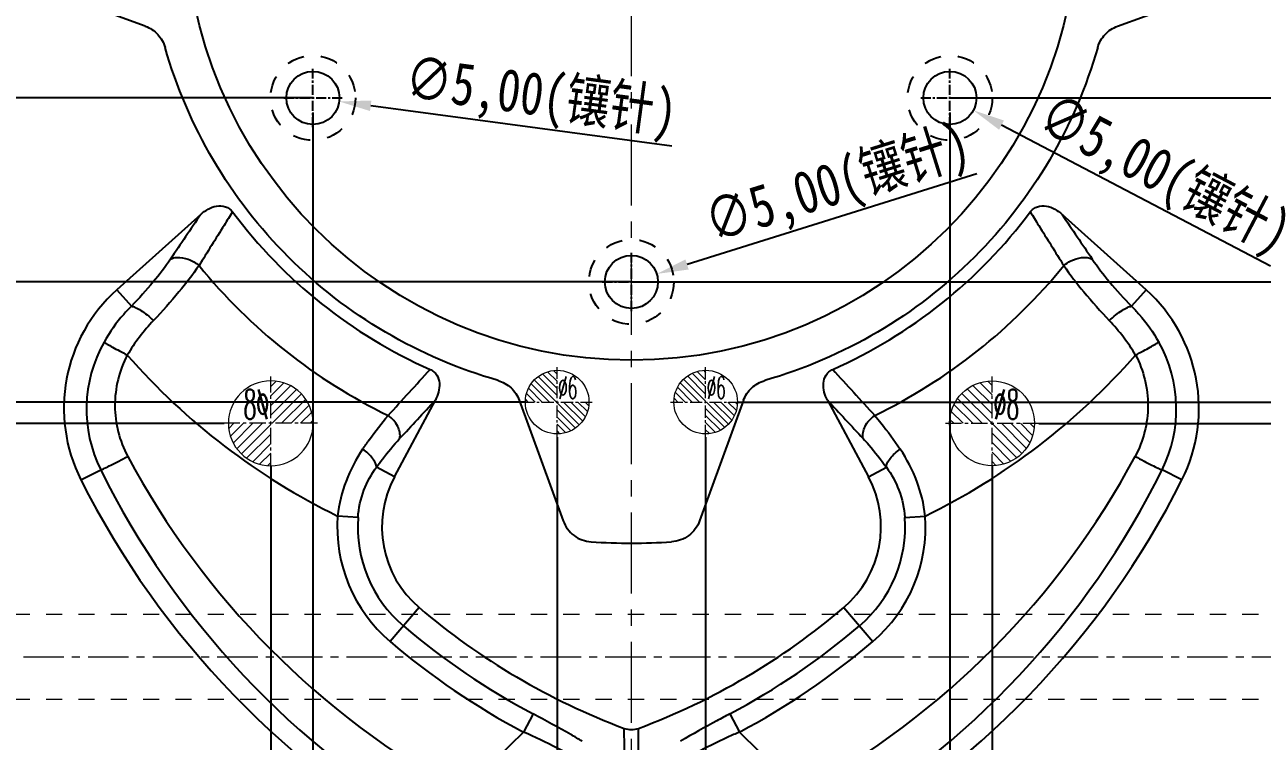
# Model space of a CAD drawing. Header units: millimetres. Extents: x 97 to 1722, y -6063 to 1553.
# Drawn here: x 724.5 to 841.2, y -4448.9 to -4381.4 of the extents above; entities that cross this region are included whole.
import ezdxf
from ezdxf.enums import TextEntityAlignment as Align

# ---------------------------------------------------------------- set-up
doc = ezdxf.new("R2010")
doc.units = ezdxf.units.MM
doc.header["$LTSCALE"] = 16.335
doc.header["$PDMODE"] = 3
doc.header["$PDSIZE"] = 0.3125
doc.linetypes.add('CENTER', pattern=[0.6, 0.375, -0.075, 0.075, -0.075])
doc.linetypes.add('HIDDEN', pattern=[0.2, 0.1, -0.1])
doc.layers.get('0').update_dxf_attribs({"linetype": 'CONTINUOUS'})
doc.layers.get('Defpoints').update_dxf_attribs({"linetype": 'CONTINUOUS'})
for name, color, linetype, lineweight in [('center', 1, 'CENTER', 9), ('cool', 153, 'HIDDEN', 9), ('dim', 82, 'CONTINUOUS', 9), ('epin', 13, 'CONTINUOUS', 9)]:
    doc.layers.add(name, color=color, linetype=linetype, lineweight=lineweight)
doc.layers.add('DEFAULT_2', color=8, linetype='HIDDEN')
doc.styles.get("Standard").update_dxf_attribs({"font": 'txt', "width": 0.8})
doc.styles.add('TXT05', font='txt.shx', dxfattribs={"width": 0.5, "bigfont": 'gbcbig.shx'})
doc.dimstyles.new('mold', dxfattribs={"dimtxt": 6, "dimasz": 5, "dimexe": 0, "dimexo": 0, "dimgap": 0, "dimtad": 1, "dimzin": 1, "dimtxsty": 'Standard', "dimcen": 0, "dimclrd": 4, "dimclre": 4, "dimclrt": 6, "dimazin": 0, "dimtfac": 1, "dimtofl": 0, "dimtmove": 0, "dimatfit": 3, "dimfxl": 0, "dimarcsym": 0})

# ---------------------------------------------------------------- blocks, each defined once
blk = doc.blocks.new('epin_ejp_6')
at = {"layer": 'epin'}
h = blk.add_hatch(dxfattribs=at)
h.set_pattern_fill('_ANSI31', color=123, scale=0.15, angle=90, style=0)
h.set_pattern_definition([(135, (-366.39746, 120.5987), (-0.3367596, -0.3367596), [])])
h.paths.add_polyline_path([(0, 3, 0.4142136), (-3, 0), (0, 0)])
h.paths.add_polyline_path([(3, 0), (0, 0), (0, -3, 0.4142136)])
at = {"layer": 'epin', "color": 1, "linetype": 'CENTER', "ltscale": 0.186593}
for p, q in [((0, -3.3), (0, 3.3)), ((-3.3, 0), (3.3, 0))]:
    blk.add_line(p, q, dxfattribs=at)
at = {"layer": 'epin'}
blk.add_circle((0, 0), 3, dxfattribs=at)
at = {"layer": 'epin', "color": 6, "style": 'TXT05', "width": 0.5}
blk.add_text('%%c6', height=2.1, dxfattribs=at).set_placement((0.995, 1.35), align=Align.MIDDLE)
blk = doc.blocks.new('epin_ejp_8')
at = {"layer": 'epin'}
h = blk.add_hatch(dxfattribs=at)
h.set_pattern_fill('_ANSI31', color=123, scale=0.2, angle=90, style=0)
h.set_pattern_definition([(135, (-2379.60465, -763.0214), (-0.4490128, -0.4490128), [])])
h.paths.add_polyline_path([(0, 4, 0.414214), (-4, 0), (0, 0)])
h.paths.add_polyline_path([(4, 0), (0, 0), (0, -4, 0.414214)])
at = {"layer": 'epin', "color": 1, "linetype": 'CENTER', "ltscale": 0.248791}
for p, q in [((0, -4.4), (0, 4.4)), ((-4.4, 0), (4.4, 0))]:
    blk.add_line(p, q, dxfattribs=at)
at = {"layer": 'epin'}
blk.add_circle((0, 0), 4, dxfattribs=at)
at = {"layer": 'epin', "color": 6, "style": 'TXT05', "width": 0.5}
blk.add_text('%%c8', height=2.8, dxfattribs=at).set_placement((0.16, 0.4))
blk = doc.blocks.new('*D372')
at = {"color": 4, "lineweight": -2}
blk.add_line((785.49, -4392.86), (757.11, -4389.04), dxfattribs=at)
at = {"color": 4}
blk.add_solid([(757.17, -4388.55), (757.04, -4389.54), (754.13, -4388.64)], dxfattribs=at)
at = {"layer": 'Defpoints', "color": 0}
for p in [(749.18, -4387.98), (754.13, -4388.64)]:
    blk.add_point(p, dxfattribs=at)
at = {"color": 6, "insert": (773.14, -4388.51), "char_height": 4, "attachment_point": 5, "rotation": 352.3417}
blk.add_mtext('∅5,00(镶针)', dxfattribs=at)
blk = doc.blocks.new('*D373')
at = {"color": 4, "lineweight": -2}
blk.add_line((814.26, -4395.46), (786.93, -4404.01), dxfattribs=at)
at = {"color": 4}
blk.add_solid([(786.78, -4403.53), (787.08, -4404.48), (784.07, -4404.9)], dxfattribs=at)
at = {"layer": 'Defpoints', "color": 0}
for p in [(784.07, -4404.9), (779.3, -4406.39)]:
    blk.add_point(p, dxfattribs=at)
at = {"color": 6, "insert": (801.23, -4396.74), "char_height": 4, "attachment_point": 5, "rotation": 17.3575}
blk.add_mtext('∅5,00(镶针)', dxfattribs=at)
blk = doc.blocks.new('*D374')
at = {"color": 4, "lineweight": -2}
blk.add_line((841.93, -4404.18), (816.58, -4390.87), dxfattribs=at)
at = {"color": 4}
blk.add_solid([(816.81, -4390.43), (816.35, -4391.31), (813.92, -4389.47)], dxfattribs=at)
at = {"layer": 'Defpoints', "color": 0}
for p in [(809.5, -4387.15), (813.92, -4389.47)]:
    blk.add_point(p, dxfattribs=at)
at = {"color": 6, "insert": (831.82, -4395.86), "char_height": 4, "attachment_point": 5, "rotation": 332.2928}
blk.add_mtext('∅5,00(镶针)', dxfattribs=at)
blk = doc.blocks.new('*D419')
at = {"layer": 'Defpoints', "color": 0}
for p in [(781.68, -4380.98), (811.71, -4388.31), (889.28, -4388.31)]:
    blk.add_point(p, dxfattribs=at)
at = {"layer": 'dim', "color": 4, "lineweight": -2}
blk.add_line((811.71, -4388.31), (895.61, -4388.31), dxfattribs=at)
at = {"layer": 'dim', "color": 6, "insert": (892.44, -4386.85), "char_height": 2.5, "attachment_point": 5}
blk.add_mtext('7,34', dxfattribs=at)
blk = doc.blocks.new('*D420')
at = {"layer": 'Defpoints', "color": 0}
for p in [(781.68, -4380.98), (872.14, -4400.98), (889.28, -4400.98)]:
    blk.add_point(p, dxfattribs=at)
at = {"layer": 'dim', "color": 4, "lineweight": -2}
blk.add_line((872.14, -4400.98), (896.61, -4400.98), dxfattribs=at)
at = {"layer": 'dim', "color": 6, "insert": (892.94, -4399.52), "char_height": 2.5, "attachment_point": 5}
blk.add_mtext('20,00', dxfattribs=at)
blk = doc.blocks.new('*D421')
at = {"layer": 'Defpoints', "color": 0}
for p in [(781.68, -4380.98), (781.68, -4405.65), (889.28, -4405.65)]:
    blk.add_point(p, dxfattribs=at)
at = {"layer": 'dim', "color": 4, "lineweight": -2}
blk.add_line((781.68, -4405.65), (897.61, -4405.65), dxfattribs=at)
at = {"layer": 'dim', "color": 6, "insert": (893.44, -4404.19), "char_height": 2.5, "attachment_point": 5}
blk.add_mtext('24,67', dxfattribs=at)
blk = doc.blocks.new('*D422')
at = {"layer": 'Defpoints', "color": 0}
for p in [(781.68, -4380.98), (791.68, -4416.98), (889.28, -4416.98)]:
    blk.add_point(p, dxfattribs=at)
at = {"layer": 'dim', "color": 4, "lineweight": -2}
blk.add_line((791.68, -4416.98), (896.94, -4416.98), dxfattribs=at)
at = {"layer": 'dim', "color": 6, "insert": (893.11, -4415.52), "char_height": 2.5, "attachment_point": 5}
blk.add_mtext('36,00', dxfattribs=at)
blk = doc.blocks.new('*D423')
at = {"layer": 'Defpoints', "color": 0}
for p in [(781.68, -4380.98), (820.08, -4418.98), (889.28, -4422.95)]:
    blk.add_point(p, dxfattribs=at)
at = {"layer": 'dim', "color": 4, "lineweight": -2}
for p, q in [((820.08, -4418.98), (881.28, -4418.98)), ((881.28, -4418.98), (885.28, -4422.95)), ((885.28, -4422.95), (896.94, -4422.95))]:
    blk.add_line(p, q, dxfattribs=at)
at = {"layer": 'dim', "color": 6, "insert": (893.11, -4421.49), "char_height": 2.5, "attachment_point": 5}
blk.add_mtext('38,00', dxfattribs=at)
blk = doc.blocks.new('*D424')
at = {"layer": 'Defpoints', "color": 0}
for p in [(781.68, -4380.98), (851.12, -4440.98), (889.28, -4440.98)]:
    blk.add_point(p, dxfattribs=at)
at = {"layer": 'dim', "color": 4, "lineweight": -2}
blk.add_line((851.12, -4440.98), (896.61, -4440.98), dxfattribs=at)
at = {"layer": 'dim', "color": 6, "insert": (892.94, -4439.52), "char_height": 2.5, "attachment_point": 5}
blk.add_mtext('60,00', dxfattribs=at)
blk = doc.blocks.new('*D425')
at = {"layer": 'Defpoints', "color": 0}
for p in [(781.68, -4380.98), (867.68, -4475.98), (889.28, -4475.98)]:
    blk.add_point(p, dxfattribs=at)
at = {"layer": 'dim', "color": 4, "lineweight": -2}
blk.add_line((867.68, -4475.98), (896.94, -4475.98), dxfattribs=at)
at = {"layer": 'dim', "color": 6, "insert": (893.11, -4474.52), "char_height": 2.5, "attachment_point": 5}
blk.add_mtext('95,00', dxfattribs=at)
blk = doc.blocks.new('*D426')
at = {"layer": 'Defpoints', "color": 0}
for p in [(781.68, -4380.98), (781.68, -4487.31), (781.68, -4501)]:
    blk.add_point(p, dxfattribs=at)
at = {"layer": 'dim', "color": 4, "lineweight": -2}
blk.add_line((781.68, -4487.31), (781.68, -4506.33), dxfattribs=at)
at = {"layer": 'dim', "color": 6, "insert": (780.22, -4503.67), "char_height": 2.5, "attachment_point": 5, "rotation": 90}
blk.add_mtext('0,00', dxfattribs=at)
blk = doc.blocks.new('*D427')
at = {"layer": 'Defpoints', "color": 0}
for p in [(781.68, -4380.98), (788.68, -4420.28), (788.68, -4501)]:
    blk.add_point(p, dxfattribs=at)
at = {"layer": 'dim', "color": 4, "lineweight": -2}
blk.add_line((788.68, -4420.28), (788.68, -4506.67), dxfattribs=at)
at = {"layer": 'dim', "color": 6, "insert": (787.22, -4503.83), "char_height": 2.5, "attachment_point": 5, "rotation": 90}
blk.add_mtext('7,00', dxfattribs=at)
blk = doc.blocks.new('*D428')
at = {"layer": 'Defpoints', "color": 0}
for p in [(781.68, -4380.98), (811.71, -4389.67), (811.71, -4501)]:
    blk.add_point(p, dxfattribs=at)
at = {"layer": 'dim', "color": 4, "lineweight": -2}
blk.add_line((811.71, -4389.67), (811.71, -4508.67), dxfattribs=at)
at = {"layer": 'dim', "color": 6, "insert": (810.25, -4504.83), "char_height": 2.5, "attachment_point": 5, "rotation": 90}
blk.add_mtext('30,03', dxfattribs=at)
blk = doc.blocks.new('*D429')
at = {"layer": 'Defpoints', "color": 0}
for p in [(781.68, -4380.98), (815.68, -4422.98), (815.68, -4501)]:
    blk.add_point(p, dxfattribs=at)
at = {"layer": 'dim', "color": 4, "lineweight": -2}
blk.add_line((815.68, -4422.98), (815.68, -4508.67), dxfattribs=at)
at = {"layer": 'dim', "color": 6, "insert": (814.22, -4504.83), "char_height": 2.5, "attachment_point": 5, "rotation": 90}
blk.add_mtext('34,00', dxfattribs=at)
blk = doc.blocks.new('*D430')
at = {"layer": 'Defpoints', "color": 0}
for p in [(781.68, -4380.98), (867.68, -4472.55), (867.68, -4501)]:
    blk.add_point(p, dxfattribs=at)
at = {"layer": 'dim', "color": 4, "lineweight": -2}
blk.add_line((867.68, -4472.55), (867.68, -4508.67), dxfattribs=at)
at = {"layer": 'dim', "color": 6, "insert": (866.22, -4504.83), "char_height": 2.5, "attachment_point": 5, "rotation": 90}
blk.add_mtext('86,00', dxfattribs=at)
blk = doc.blocks.new('*D442')
at = {"layer": 'Defpoints', "color": 0}
for p in [(781.68, -4380.98), (674.09, -4388.31), (751.66, -4388.31)]:
    blk.add_point(p, dxfattribs=at)
at = {"layer": 'dim', "color": 4, "lineweight": -2}
blk.add_line((751.66, -4388.31), (667.76, -4388.31), dxfattribs=at)
at = {"layer": 'dim', "color": 6, "insert": (670.92, -4386.85), "char_height": 2.5, "attachment_point": 5}
blk.add_mtext('7,34', dxfattribs=at)
blk = doc.blocks.new('*D443')
at = {"layer": 'Defpoints', "color": 0}
for p in [(781.68, -4380.98), (674.09, -4400.98), (691.23, -4400.98)]:
    blk.add_point(p, dxfattribs=at)
at = {"layer": 'dim', "color": 4, "lineweight": -2}
blk.add_line((691.23, -4400.98), (666.76, -4400.98), dxfattribs=at)
at = {"layer": 'dim', "color": 6, "insert": (670.42, -4399.52), "char_height": 2.5, "attachment_point": 5}
blk.add_mtext('20,00', dxfattribs=at)
blk = doc.blocks.new('*D455')
at = {"layer": 'Defpoints', "color": 0}
for p in [(781.68, -4380.98), (674.09, -4405.65), (781.68, -4405.65)]:
    blk.add_point(p, dxfattribs=at)
at = {"layer": 'dim', "color": 4, "lineweight": -2}
blk.add_line((781.68, -4405.65), (665.76, -4405.65), dxfattribs=at)
at = {"layer": 'dim', "color": 6, "insert": (669.92, -4404.19), "char_height": 2.5, "attachment_point": 5}
blk.add_mtext('24,67', dxfattribs=at)
blk = doc.blocks.new('*D456')
at = {"layer": 'Defpoints', "color": 0}
for p in [(781.68, -4380.98), (674.09, -4416.98), (771.68, -4416.98)]:
    blk.add_point(p, dxfattribs=at)
at = {"layer": 'dim', "color": 4, "lineweight": -2}
blk.add_line((771.68, -4416.98), (666.42, -4416.98), dxfattribs=at)
at = {"layer": 'dim', "color": 6, "insert": (670.26, -4415.52), "char_height": 2.5, "attachment_point": 5}
blk.add_mtext('36,00', dxfattribs=at)
blk = doc.blocks.new('*D457')
at = {"layer": 'Defpoints', "color": 0}
for p in [(781.68, -4380.98), (743.28, -4418.98), (674.09, -4422.95)]:
    blk.add_point(p, dxfattribs=at)
at = {"layer": 'dim', "color": 4, "lineweight": -2}
for p, q in [((682.09, -4418.98), (678.09, -4422.95)), ((743.28, -4418.98), (682.09, -4418.98)), ((678.09, -4422.95), (666.42, -4422.95))]:
    blk.add_line(p, q, dxfattribs=at)
at = {"layer": 'dim', "color": 6, "insert": (670.26, -4421.49), "char_height": 2.5, "attachment_point": 5}
blk.add_mtext('38,00', dxfattribs=at)
blk = doc.blocks.new('*D458')
at = {"layer": 'Defpoints', "color": 0}
for p in [(781.68, -4380.98), (674.09, -4440.98), (712.24, -4440.98)]:
    blk.add_point(p, dxfattribs=at)
at = {"layer": 'dim', "color": 4, "lineweight": -2}
blk.add_line((712.24, -4440.98), (666.76, -4440.98), dxfattribs=at)
at = {"layer": 'dim', "color": 6, "insert": (670.42, -4439.52), "char_height": 2.5, "attachment_point": 5}
blk.add_mtext('60,00', dxfattribs=at)
blk = doc.blocks.new('*D459')
at = {"layer": 'Defpoints', "color": 0}
for p in [(781.68, -4380.98), (674.09, -4475.98), (695.68, -4475.98)]:
    blk.add_point(p, dxfattribs=at)
at = {"layer": 'dim', "color": 4, "lineweight": -2}
blk.add_line((695.68, -4475.98), (666.42, -4475.98), dxfattribs=at)
at = {"layer": 'dim', "color": 6, "insert": (670.26, -4474.52), "char_height": 2.5, "attachment_point": 5}
blk.add_mtext('95,00', dxfattribs=at)
blk = doc.blocks.new('*D460')
at = {"layer": 'Defpoints', "color": 0}
for p in [(781.68, -4380.98), (774.68, -4420.28), (774.68, -4501)]:
    blk.add_point(p, dxfattribs=at)
at = {"layer": 'dim', "color": 4, "lineweight": -2}
blk.add_line((774.68, -4420.28), (774.68, -4506.67), dxfattribs=at)
at = {"layer": 'dim', "color": 6, "insert": (773.22, -4503.83), "char_height": 2.5, "attachment_point": 5, "rotation": 90}
blk.add_mtext('7,00', dxfattribs=at)
blk = doc.blocks.new('*D461')
at = {"layer": 'Defpoints', "color": 0}
for p in [(781.68, -4380.98), (751.66, -4389.67), (751.66, -4501)]:
    blk.add_point(p, dxfattribs=at)
at = {"layer": 'dim', "color": 4, "lineweight": -2}
blk.add_line((751.66, -4389.67), (751.66, -4508.67), dxfattribs=at)
at = {"layer": 'dim', "color": 6, "insert": (750.2, -4504.83), "char_height": 2.5, "attachment_point": 5, "rotation": 90}
blk.add_mtext('30,03', dxfattribs=at)
blk = doc.blocks.new('*D462')
at = {"layer": 'Defpoints', "color": 0}
for p in [(781.68, -4380.98), (747.68, -4422.98), (747.68, -4501)]:
    blk.add_point(p, dxfattribs=at)
at = {"layer": 'dim', "color": 4, "lineweight": -2}
blk.add_line((747.68, -4422.98), (747.68, -4508.67), dxfattribs=at)
at = {"layer": 'dim', "color": 6, "insert": (746.22, -4504.83), "char_height": 2.5, "attachment_point": 5, "rotation": 90}
blk.add_mtext('34,00', dxfattribs=at)
blk = doc.blocks.new('*D463')
at = {"layer": 'Defpoints', "color": 0}
for p in [(781.68, -4380.98), (695.68, -4472.55), (695.68, -4501)]:
    blk.add_point(p, dxfattribs=at)
at = {"layer": 'dim', "color": 4, "lineweight": -2}
blk.add_line((695.68, -4472.55), (695.68, -4508.67), dxfattribs=at)
at = {"layer": 'dim', "color": 6, "insert": (694.22, -4504.83), "char_height": 2.5, "attachment_point": 5, "rotation": 90}
blk.add_mtext('86,00', dxfattribs=at)

msp = doc.modelspace()

# ---------------------------------------------------------------- linework, layer by layer
at = {"color": 7, "linetype": 'Continuous'}
for p, q in [((735.85, -4381.544), (724.487, -4377.408)), ((827.515, -4381.544), (838.879, -4377.408)), ((741.077, -4399.288), (733.155, -4406.403)), ((830.211, -4406.403), (822.289, -4399.288)), ((733.155, -4406.403), (734.537, -4407.942)), ((830.211, -4406.403), (828.829, -4407.942)), ((759.336, -4424.026), (763.197, -4416.793)), ((771.114, -4416.808), (775.25, -4428.171)), ((792.252, -4416.808), (788.116, -4428.171)), ((800.169, -4416.793), (804.03, -4424.026)), ((729.783, -4424.315), (731.655, -4423.372)), ((759.336, -4424.026), (757.645, -4423.124)), ((804.03, -4424.026), (805.721, -4423.124)), ((833.582, -4424.315), (831.711, -4423.372)), ((755.907, -4427.853), (753.98, -4427.714)), ((807.459, -4427.853), (809.386, -4427.714)), ((761.668, -4436.344), (758.934, -4439.551)), ((801.697, -4436.344), (804.432, -4439.551)), ((772.408, -4446.367), (771.506, -4448.076)), ((790.958, -4446.367), (791.859, -4448.076)), ((765.647, -4453.783), (771.506, -4448.076)), ((791.859, -4448.076), (797.719, -4453.783))]:
    msp.add_line(p, q, dxfattribs=at)
at = {"color": 1, "linetype": 'CENTER', "ltscale": 0.155494}
for p, q in [((751.656, -4391.061), (751.656, -4385.561)), ((811.71, -4391.061), (811.71, -4385.561)), ((748.906, -4388.311), (754.406, -4388.311)), ((808.96, -4388.311), (814.46, -4388.311)), ((781.683, -4408.398), (781.683, -4402.898)), ((778.933, -4405.648), (784.433, -4405.648))]:
    msp.add_line(p, q, dxfattribs=at)
at = {"color": 7, "linetype": 'Continuous'}
for centre, radius in [((781.683, -4370.975), 42.05), ((751.656, -4388.311), 2.5), ((811.71, -4388.311), 2.5), ((781.683, -4405.648), 2.5)]:
    msp.add_circle(centre, radius, dxfattribs=at)
for centre, radius, start, end in [((781.683, -4370.975), 46.928, 216.74959, 246.14982), ((781.683, -4370.975), 46.928, 293.85016, 323.25045), ((781.683, -4370.975), 52.534, 219.10575, 244.11024), ((781.683, -4370.975), 52.534, 295.88974, 320.89421), ((743.178, -4417.563), 15, 131.92856, 206.75233), ((820.188, -4417.563), 15, 333.24767, 48.07144), ((750.197, -4422.175), 18.714, 136.47618, 149.0161), ((813.171, -4422.173), 18.71, 30.98245, 43.52521), ((743.169, -4417.635), 12.864, 150.60603, 206.4842), ((820.196, -4417.635), 12.864, 333.51642, 29.39332), ((781.683, -4370.975), 63.141, 221.1712, 243.97606), ((781.683, -4370.975), 63.141, 296.02393, 318.82876), ((-242.557, -3500.099), 1358.521, 317.480906, 317.728837), ((1757.373, -3544.423), 1292.782, 222.264857, 222.525395), ((-818.325, -2951.817), 2155.776, 317.059338, 317.190822), ((2381.316, -2952.155), 2155.271, 222.809362, 222.940874), ((768.037, -4429.394), 14.157, 145.70497, 173.18571), ((795.329, -4429.394), 14.157, 6.81385, 34.29544), ((803.19, -4385.059), 78.31, 208.22393, 241.35281), ((760.177, -4385.061), 78.308, 298.64703, 331.77665), ((803.834, -4387.565), 80.573, 206.38519, 240.04241), ((768.157, -4428.736), 10, 151.90508, 229.54017), ((759.531, -4387.564), 80.574, 299.95768, 333.61471), ((795.208, -4428.736), 10, 310.45983, 28.09492), ((803.711, -4387.049), 82.789, 206.75233, 241.32212), ((759.655, -4387.049), 82.789, 298.67788, 333.24767), ((768.157, -4428.736), 14.214, 175.87828, 229.54017), ((768.157, -4428.736), 12.282, 175.87828, 229.54017), ((795.208, -4428.736), 12.282, 310.45983, 4.12174), ((795.208, -4428.736), 14.214, 310.45983, 4.12174), ((781.682, -4371.039), 59.231, 266.3352, 273.66481), ((803.711, -4387.049), 64.789, 229.54017, 249.48538), ((759.655, -4387.049), 64.789, 290.51462, 310.45983), ((803.711, -4387.049), 67.071, 229.54017, 242.17881), ((759.655, -4387.049), 67.071, 297.82119, 310.45983), ((803.711, -4387.049), 69.003, 229.54017, 242.17881), ((759.655, -4387.049), 69.003, 297.82119, 310.45983), ((781.683, -4445.925), 1.927, 249.43558, 290.56442)]:
    msp.add_arc(centre, radius, start, end, dxfattribs=at)
for points, knots in [([(735.85, -4381.544), (736.291, -4381.708), (737.113, -4382.24), (737.586, -4383.099), (737.718, -4383.549)], [0, 0, 0, 0, 0.4999974, 1, 1, 1, 1]), ([(825.647, -4383.549), (825.78, -4383.099), (826.252, -4382.24), (827.075, -4381.708), (827.515, -4381.544)], [0, 0, 0, 0, 0.5000026, 1, 1, 1, 1]), ([(769.109, -4414.94), (765.407, -4413.873), (758.231, -4410.811), (749.004, -4403.654), (741.847, -4394.427), (738.785, -4387.251), (737.718, -4383.549)], [0, 0, 0, 0, 0.25001, 0.5, 0.74999, 1, 1, 1, 1]), ([(825.647, -4383.549), (824.581, -4387.251), (821.519, -4394.427), (814.361, -4403.654), (805.134, -4410.811), (797.959, -4413.873), (794.257, -4414.94)], [0, 0, 0, 0, 0.25001, 0.5, 0.74999, 1, 1, 1, 1]), ([(741.077, -4399.288), (741.287, -4399.099), (741.748, -4398.763), (742.547, -4398.451), (743.285, -4398.471), (743.794, -4398.735), (743.997, -4398.939), (744.082, -4399.053)], [0, 0, 0, 0, 0.2503506, 0.5003313, 0.7491769, 0.8745928, 1, 1, 1, 1]), ([(819.284, -4399.053), (819.369, -4398.939), (819.572, -4398.735), (820.081, -4398.472), (820.82, -4398.451), (821.618, -4398.764), (822.079, -4399.1), (822.289, -4399.288)], [0, 0, 0, 0, 0.1254652, 0.2509705, 0.5000212, 0.7498943, 1, 1, 1, 1]), ([(744.082, -4399.053), (743.816, -4399.474), (742.758, -4401.158), (741.7, -4402.843), (740.917, -4404.111)], [0, 0, 0, 0, 0.2505747, 1, 1, 1, 1]), ([(819.284, -4399.053), (819.549, -4399.474), (820.608, -4401.158), (821.665, -4402.843), (822.448, -4404.111)], [0, 0, 0, 0, 0.2505722, 1, 1, 1, 1]), ([(738.233, -4403.498), (737.73, -4404.244), (736.553, -4405.777), (735.255, -4407.206), (734.537, -4407.942)], [0, 0, 0, 0, 0.4665976, 1, 1, 1, 1]), ([(740.917, -4404.111), (740.329, -4404.97), (738.954, -4406.746), (737.455, -4408.417), (736.628, -4409.288)], [0, 0, 0, 0, 0.4642996, 1, 1, 1, 1]), ([(738.233, -4403.498), (738.416, -4403.406), (738.984, -4403.274), (739.954, -4403.46), (740.618, -4403.854), (740.917, -4404.111)], [0, 0, 0, 0, 0.2131236, 0.5892925, 1, 1, 1, 1]), ([(822.448, -4404.111), (822.649, -4403.939), (823.416, -4403.416), (824.528, -4403.192), (825.132, -4403.498)], [0, 0, 0, 0, 0.2808149, 1, 1, 1, 1]), ([(822.448, -4404.111), (823.037, -4404.97), (824.412, -4406.746), (825.91, -4408.417), (826.737, -4409.288)], [0, 0, 0, 0, 0.4643001, 1, 1, 1, 1]), ([(825.132, -4403.498), (825.636, -4404.244), (826.812, -4405.777), (828.111, -4407.206), (828.829, -4407.942)], [0, 0, 0, 0, 0.466602, 1, 1, 1, 1]), ([(734.537, -4407.942), (734.288, -4408.191), (733.318, -4409.226), (732.485, -4410.392), (731.961, -4411.321)], [0, 0, 0, 0, 0.2480912, 1, 1, 1, 1]), ([(734.537, -4407.942), (734.666, -4407.95), (734.977, -4408.069), (735.468, -4408.352), (736.041, -4408.771), (736.431, -4409.105), (736.628, -4409.288)], [0, 0, 0, 0, 0.1545654, 0.3874218, 0.6789192, 1, 1, 1, 1]), ([(826.737, -4409.288), (826.935, -4409.105), (827.324, -4408.771), (827.898, -4408.352), (828.388, -4408.069), (828.699, -4407.95), (828.829, -4407.942)], [0, 0, 0, 0, 0.3210782, 0.612573, 0.8454291, 1, 1, 1, 1]), ([(828.829, -4407.942), (829.077, -4408.191), (830.048, -4409.226), (830.88, -4410.392), (831.404, -4411.321)], [0, 0, 0, 0, 0.2480905, 1, 1, 1, 1]), ([(731.961, -4411.321), (732.057, -4411.388), (732.323, -4411.547), (732.808, -4411.823), (733.441, -4412.166), (733.907, -4412.413), (734.154, -4412.541)], [0, 0, 0, 0, 0.1393448, 0.3698843, 0.6672832, 1, 1, 1, 1]), ([(829.212, -4412.541), (829.459, -4412.413), (829.925, -4412.166), (830.558, -4411.823), (831.043, -4411.546), (831.309, -4411.388), (831.404, -4411.321)], [0, 0, 0, 0, 0.3327171, 0.6301163, 0.8606559, 1, 1, 1, 1]), ([(734.154, -4412.541), (733.772, -4413.274), (733.182, -4414.838), (732.886, -4417.323), (733.196, -4419.806), (733.8, -4421.365), (734.191, -4422.093)], [0, 0, 0, 0, 0.2500131, 0.5000174, 0.750013, 1, 1, 1, 1]), ([(829.212, -4412.541), (829.594, -4413.274), (830.183, -4414.838), (830.48, -4417.323), (830.17, -4419.806), (829.566, -4421.365), (829.175, -4422.093)], [0, 0, 0, 0, 0.250013, 0.5000173, 0.750013, 1, 1, 1, 1]), ([(762.708, -4413.895), (762.834, -4413.951), (763.071, -4414.099), (763.435, -4414.52), (763.632, -4415.209), (763.533, -4416.037), (763.326, -4416.551), (763.197, -4416.793)], [0, 0, 0, 0, 0.1254481, 0.2509357, 0.4999629, 0.7498583, 1, 1, 1, 1]), ([(800.169, -4416.793), (800.039, -4416.551), (799.832, -4416.037), (799.734, -4415.209), (799.931, -4414.52), (800.294, -4414.099), (800.532, -4413.951), (800.658, -4413.895)], [0, 0, 0, 0, 0.250158, 0.5000751, 0.74914, 0.8746043, 1, 1, 1, 1]), ([(769.109, -4414.94), (769.559, -4415.072), (770.418, -4415.545), (770.95, -4416.367), (771.114, -4416.808)], [0, 0, 0, 0, 0.5000026, 1, 1, 1, 1]), ([(792.252, -4416.808), (792.415, -4416.367), (792.948, -4415.545), (793.806, -4415.072), (794.257, -4414.94)], [0, 0, 0, 0, 0.4999974, 1, 1, 1, 1]), ([(756.341, -4421.417), (756.544, -4421.121), (757.306, -4420.032), (758.115, -4418.976), (758.744, -4418.237)], [0, 0, 0, 0, 0.2699484, 1, 1, 1, 1]), ([(759.831, -4420.419), (759.924, -4420.043), (759.771, -4419.379), (759.287, -4418.683), (758.937, -4418.37), (758.744, -4418.237)], [0, 0, 0, 0, 0.4557599, 0.7242786, 1, 1, 1, 1]), ([(803.535, -4420.419), (803.442, -4420.043), (803.595, -4419.379), (804.079, -4418.683), (804.429, -4418.37), (804.621, -4418.237)], [0, 0, 0, 0, 0.4557598, 0.7242785, 1, 1, 1, 1]), ([(804.621, -4418.237), (804.818, -4418.468), (805.663, -4419.495), (806.446, -4420.571), (807.024, -4421.417)], [0, 0, 0, 0, 0.2287494, 1, 1, 1, 1]), ([(757.645, -4423.124), (757.827, -4422.87), (758.516, -4421.937), (759.254, -4421.039), (759.831, -4420.419)], [0, 0, 0, 0, 0.2695561, 1, 1, 1, 1]), ([(803.535, -4420.419), (803.716, -4420.613), (804.489, -4421.478), (805.199, -4422.398), (805.721, -4423.124)], [0, 0, 0, 0, 0.2292935, 1, 1, 1, 1]), ([(757.645, -4423.124), (757.648, -4422.991), (757.56, -4422.684), (757.162, -4422.063), (756.697, -4421.656), (756.341, -4421.417)], [0, 0, 0, 0, 0.1809273, 0.4178516, 1, 1, 1, 1]), ([(805.721, -4423.124), (805.717, -4422.991), (805.805, -4422.684), (806.204, -4422.063), (806.669, -4421.656), (807.024, -4421.417)], [0, 0, 0, 0, 0.1809241, 0.4178481, 1, 1, 1, 1]), ([(731.655, -4423.372), (731.778, -4423.324), (732.095, -4423.175), (732.662, -4422.896), (733.386, -4422.522), (733.913, -4422.242), (734.191, -4422.093)], [0, 0, 0, 0, 0.139326, 0.3698687, 0.6672752, 1, 1, 1, 1]), ([(829.175, -4422.093), (829.453, -4422.242), (829.98, -4422.522), (830.704, -4422.896), (831.271, -4423.175), (831.588, -4423.324), (831.711, -4423.372)], [0, 0, 0, 0, 0.3327246, 0.6301309, 0.8606736, 1, 1, 1, 1]), ([(755.907, -4427.853), (755.97, -4426.977), (756.33, -4425.291), (757.154, -4423.778), (757.645, -4423.124)], [0, 0, 0, 0, 0.5178158, 1, 1, 1, 1]), ([(805.721, -4423.124), (806.212, -4423.778), (807.036, -4425.291), (807.396, -4426.977), (807.459, -4427.853)], [0, 0, 0, 0, 0.4822485, 1, 1, 1, 1]), ([(775.25, -4428.171), (775.35, -4428.444), (775.628, -4428.964), (776.045, -4429.379), (776.276, -4429.555)], [0, 0, 0, 0, 0.4999837, 1, 1, 1, 1]), ([(788.116, -4428.171), (788.016, -4428.444), (787.738, -4428.964), (787.32, -4429.379), (787.089, -4429.555)], [0, 0, 0, 0, 0.4999825, 1, 1, 1, 1]), ([(776.276, -4429.555), (776.51, -4429.727), (777.028, -4430.011), (777.606, -4430.131), (777.896, -4430.149)], [0, 0, 0, 0, 0.5000179, 1, 1, 1, 1]), ([(787.089, -4429.555), (786.855, -4429.727), (786.338, -4430.011), (785.759, -4430.131), (785.469, -4430.149)], [0, 0, 0, 0, 0.5000192, 1, 1, 1, 1]), ([(777.053, -4448.945), (776.689, -4448.729), (775.157, -4447.841), (773.6, -4446.996), (772.408, -4446.367)], [0, 0, 0, 0, 0.2388059, 1, 1, 1, 1]), ([(790.958, -4446.367), (790.554, -4446.58), (788.992, -4447.414), (787.443, -4448.274), (786.313, -4448.945)], [0, 0, 0, 0, 0.2578821, 1, 1, 1, 1]), ([(775.68, -4450.095), (775.352, -4449.923), (773.974, -4449.222), (772.575, -4448.564), (771.506, -4448.076)], [0, 0, 0, 0, 0.2396534, 1, 1, 1, 1]), ([(791.859, -4448.076), (791.498, -4448.241), (790.095, -4448.889), (788.702, -4449.563), (787.685, -4450.095)], [0, 0, 0, 0, 0.2572213, 1, 1, 1, 1])]:
    msp.add_open_spline(points, degree=3, knots=knots, dxfattribs=at)
for points in [[(741.077, -4399.288), (740.127, -4400.691), (739.181, -4402.095), (738.233, -4403.498)], [(822.289, -4399.288), (823.238, -4400.691), (824.184, -4402.095), (825.132, -4403.498)], [(781.035, -4450.74), (781.026, -4449.736), (781.016, -4448.733), (781.006, -4447.729)], [(782.331, -4450.74), (782.34, -4449.736), (782.35, -4448.733), (782.36, -4447.729)]]:
    msp.add_open_spline(points, degree=3, dxfattribs=at)
at = {"layer": 'center', "color": 1, "linetype": 'CENTER', "ltscale": 1.243955}
msp.add_line((781.683, -4495.975), (781.683, -4265.975), dxfattribs=at)
at = {"layer": 'cool', "ltscale": 0.932966}
for p, q in [((696.013, -4436.975), (867.353, -4436.975)), ((696.013, -4444.975), (867.353, -4444.975))]:
    msp.add_line(p, q, dxfattribs=at)
at = {"layer": 'cool', "color": 1, "linetype": 'CENTER', "ltscale": 0.621977}
msp.add_line((681.683, -4440.975), (881.683, -4440.975), dxfattribs=at)
at = {"layer": 'DEFAULT_2', "color": 8, "linetype": 'HIDDEN'}
for centre in [(751.656, -4388.311), (811.71, -4388.311), (781.683, -4405.648)]:
    msp.add_circle(centre, 4, dxfattribs=at)

# ---------------------------------------------------------------- block references
at = {"layer": 'epin'}
for name, p in [('epin_ejp_6', (774.683, -4416.975)), ('epin_ejp_6', (788.683, -4416.975)), ('epin_ejp_8', (815.683, -4418.975))]:
    msp.add_blockref(name, p, dxfattribs=at)
at = {"layer": 'epin', "xscale": -1}
msp.add_blockref('epin_ejp_8', (747.683, -4418.975), dxfattribs=at)

# ---------------------------------------------------------------- dimensions: what is measured, and where the dimension line sits
for p1, p2, picture, middle in [((749.178, -4387.978), (754.133, -4388.645), '*D372', (772.783, -4391.152)), ((809.497, -4387.149), (813.923, -4389.474), '*D374', (831.823, -4395.862)), ((779.297, -4406.393), (784.069, -4404.902), '*D373', (801.234, -4396.743))]:
    dim = msp.add_diameter_dim_2p(p1=p1, p2=p2, text='<>(镶针)', dimstyle='mold', override={"dimtxt": 4, "dimasz": 3, "dimarcsym": 1})
    dim.commit()
    dim.dimension.update_dxf_attribs({"geometry": picture, "text_midpoint": middle})
at = {"layer": 'dim'}
for feature_location, offset, dtype, origin, picture, middle in [((781.683, -4405.648), (-107.593, 0), 0, (781.683, -4380.975), '*D455', (669.923, -4404.189)), ((771.683, -4416.975), (-97.593, 0), 0, (781.683, -4380.975), '*D456', (670.256, -4415.517)), ((743.283, -4418.975), (-69.193, -3.974), 0, (781.683, -4380.975), '*D457', (670.256, -4421.491)), ((695.683, -4475.975), (-21.593, 0), 0, (781.683, -4380.975), '*D459', (670.256, -4474.517)), ((691.228, -4400.975), (-17.139, 0), 0, (781.683, -4380.975), '*D443', (670.423, -4399.517)), ((712.241, -4440.975), (-38.152, 0), 0, (781.683, -4380.975), '*D458', (670.423, -4439.517)), ((751.656, -4388.311), (-77.566, 0), 0, (781.683, -4380.975), '*D442', (670.923, -4386.853)), ((695.683, -4472.554), (0, -28.448), 1, (781.683, -4380.975), '*D463', (694.224, -4504.835)), ((747.683, -4422.975), (0, -78.027), 1, (781.683, -4380.975), '*D462', (746.224, -4504.835)), ((751.656, -4389.674), (0, -111.327), 1, (781.683, -4380.975), '*D461', (750.197, -4504.835)), ((774.683, -4420.275), (0, -80.727), 1, (781.683, -4380.975), '*D460', (773.224, -4503.835)), ((781.682806791, -4487.308773043), (0, -13.692884211), 1, (781.682806791, -4380.97511222), '*D426', (780.224473457, -4503.668323922)), ((811.71, -4388.311), (77.566, 0), 0, (781.683, -4380.975), '*D419', (892.443, -4386.853)), ((872.138, -4400.975), (17.139, 0), 0, (781.683, -4380.975), '*D420', (892.943, -4399.517)), ((781.683, -4405.648), (107.593, 0), 0, (781.683, -4380.975), '*D421', (893.443, -4404.189)), ((791.683, -4416.975), (97.593, 0), 0, (781.683, -4380.975), '*D422', (893.109, -4415.517)), ((820.083, -4418.975), (69.193, -3.974), 0, (781.683, -4380.975), '*D423', (893.109, -4421.491)), ((851.124, -4440.975), (38.152, 0), 0, (781.683, -4380.975), '*D424', (892.943, -4439.517)), ((867.683, -4475.975), (21.593, 0), 0, (781.683, -4380.975), '*D425', (893.109, -4474.517)), ((788.683, -4420.275), (0, -80.727), 1, (781.683, -4380.975), '*D427', (787.224, -4503.835)), ((811.71, -4389.674), (0, -111.327), 1, (781.683, -4380.975), '*D428', (810.252, -4504.835)), ((815.683, -4422.975), (0, -78.027), 1, (781.683, -4380.975), '*D429', (814.224, -4504.835)), ((867.683, -4472.554), (0, -28.448), 1, (781.683, -4380.975), '*D430', (866.224, -4504.835))]:
    dim = msp.add_ordinate_dim(feature_location=feature_location, offset=offset, dtype=dtype, origin=origin, dimstyle='mold', override={"dimtxt": 2.5, "dimasz": 2, "dimarcsym": 1}, dxfattribs=at)
    dim.commit()
    dim.dimension.update_dxf_attribs({"geometry": picture, "text_midpoint": middle})

doc.saveas('drawing.dxf')
